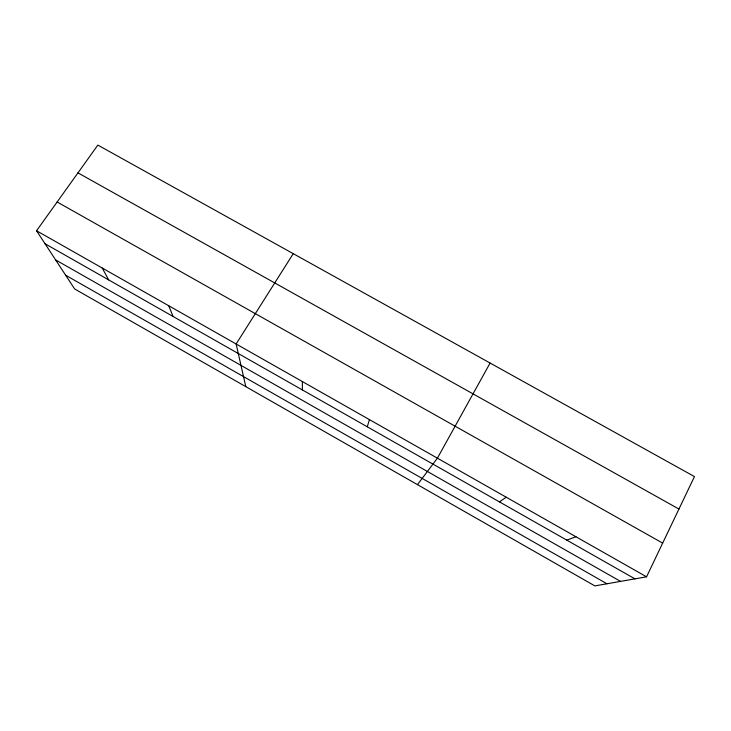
<?xml version="1.0" encoding="UTF-8"?>
<svg xmlns="http://www.w3.org/2000/svg" width="731" height="731" viewBox="0 0 731 731"><rect width="100%" height="100%" fill="white"/><g stroke="black" fill="none" stroke-linecap="round" stroke-linejoin="round"><path stroke-width="1.1" d="M367.254 426.785L369.457 419.621M646.56 576.823L694.45 476.594L97.844 145.094L36.55 230.768L74.617 288.928L594.86 585.906L646.56 576.823L36.55 230.768M490.099 363.042L437.403 458.173L417.465 484.644M293.25 253.666L236.131 343.99L245.799 386.644M499.437 501.877L506.217 497.208M566.772 540.127L575.937 536.755M77.979 172.872L678.944 509.05M57.137 201.994L662.661 543.115M45.039 243.743L634.956 578.861M55.611 259.898L620.555 581.392M65.635 275.212L606.977 583.777M102.23 268.03L108.663 279.882M168.751 305.768L173.073 316.477M302.369 381.573L302.378 389.934"/></g></svg>
